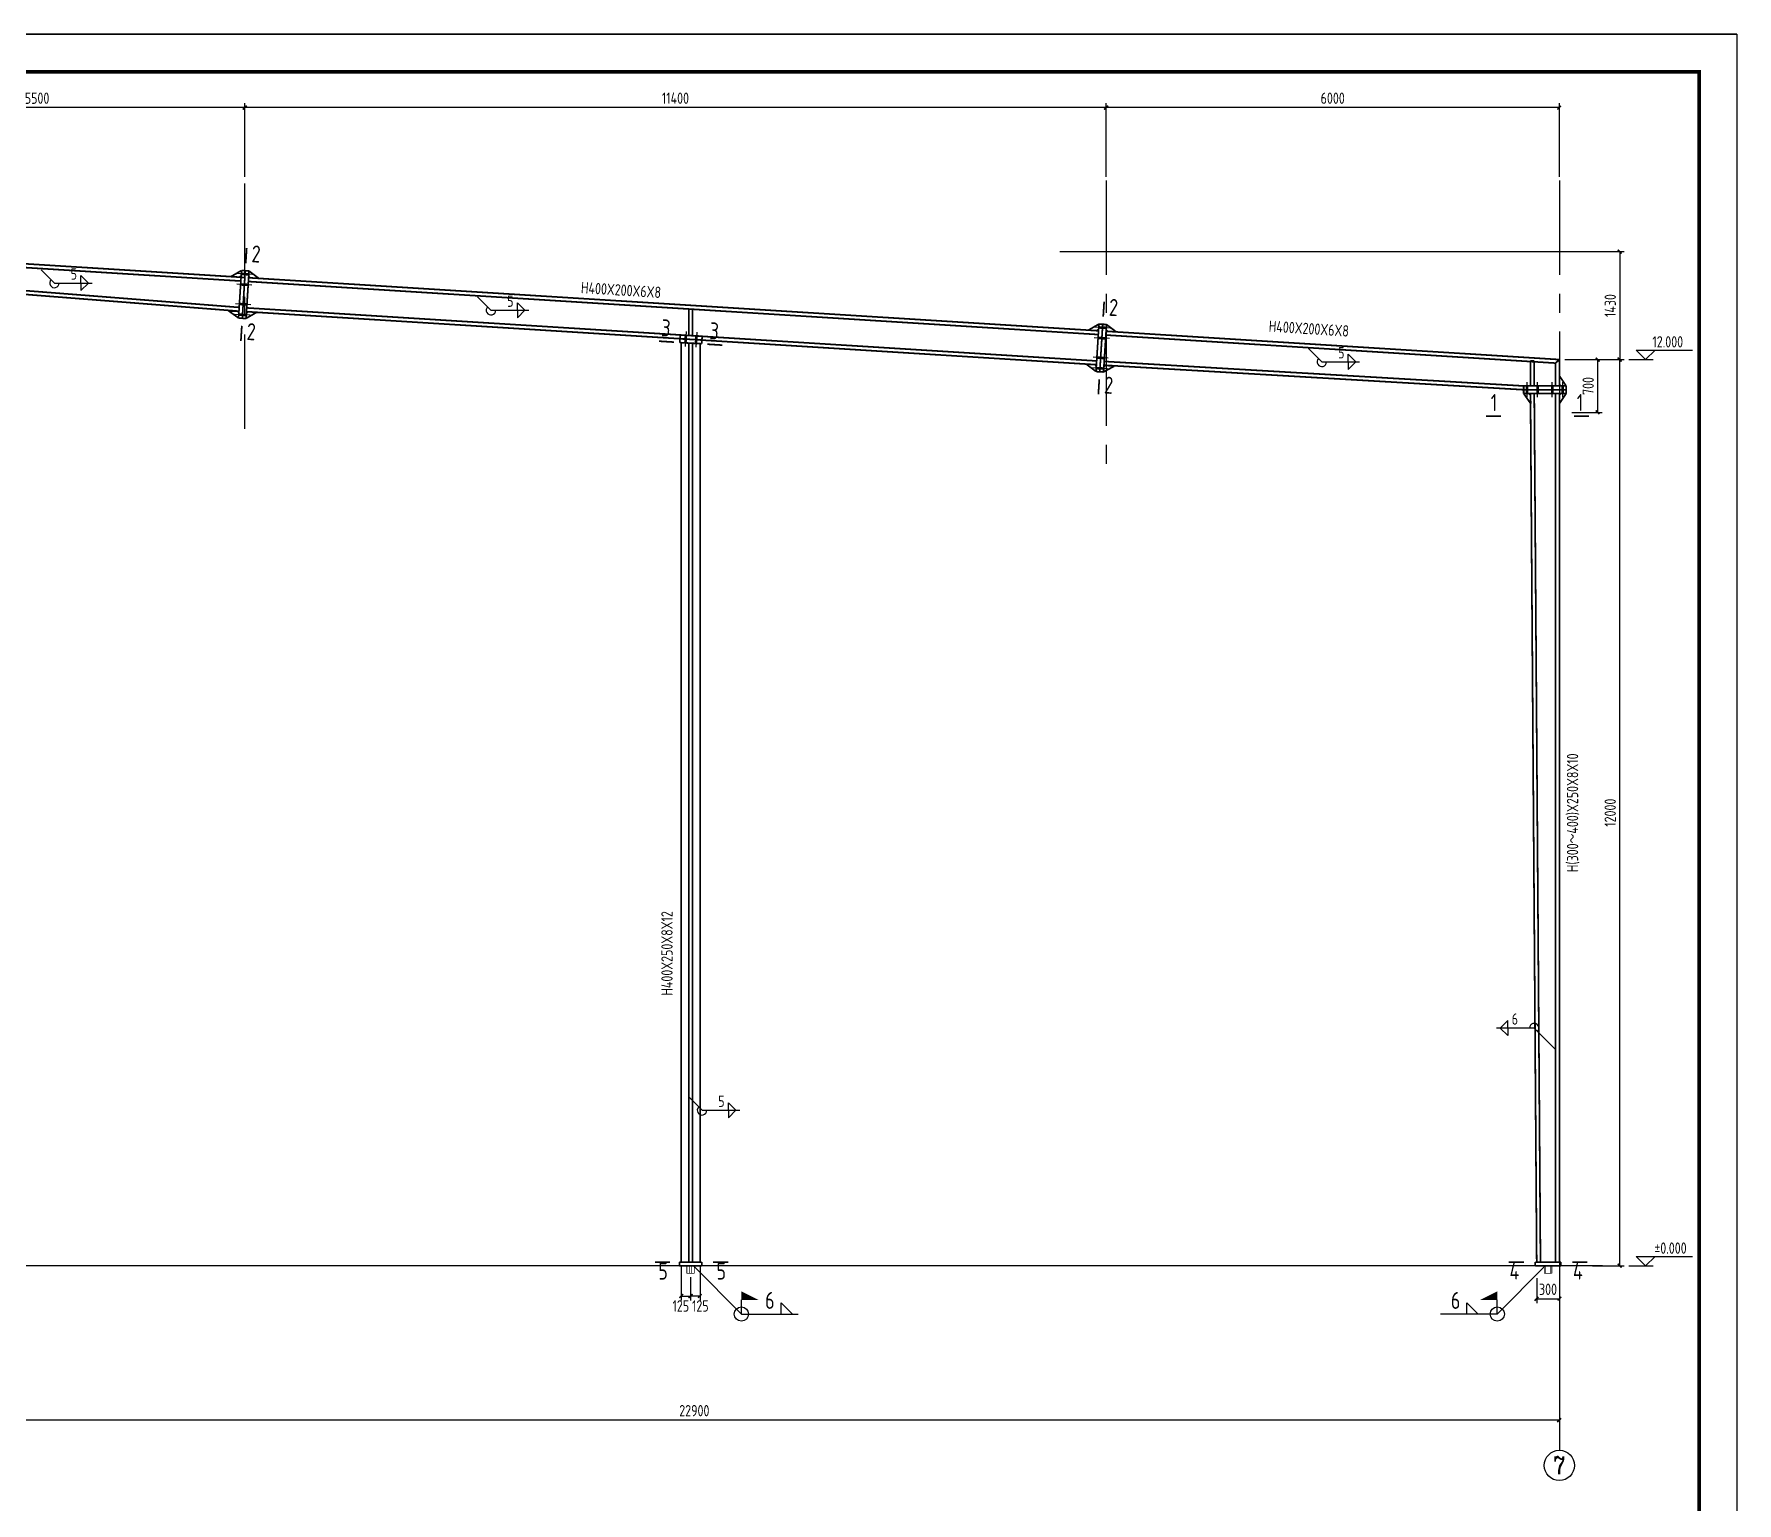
# Model space of a CAD drawing. Header units: millimetres. Extents: x 865490 to 879904, y 39442 to 44891.
# Drawn here: x 879433.8 to 879884.6, y 39655 to 40044 of the extents above; entities that cross this region are included whole.
import ezdxf
from ezdxf.enums import TextEntityAlignment as Align

# ---------------------------------------------------------------- set-up
doc = ezdxf.new("R2010")
doc.units = ezdxf.units.MM
doc.header["$LTSCALE"] = 1000
doc.header["$MEASUREMENT"] = 0
for name, pattern in [('CENTER', [2, 1.25, -0.25, 0.25, -0.25]), ('DASH', [0.35, 0.25, -0.1]), ('DOTE', [2.42, 2, -0.2, 0.02, -0.2]), ('线型4', [5, 1.5, -1, 1.5, -1])]:
    doc.linetypes.add(name, pattern=pattern)
for name, color, linetype in [('10', 7, 'Continuous'), ('114', 2, 'Continuous'), ('116', 1, 'Continuous'), ('14', 2, 'Continuous'), ('1530', 253, 'Continuous'), ('1534', 7, 'Continuous'), ('AXIS', 3, 'Continuous'), ('AXIS_TEXT', 7, 'Continuous'), ('DIM', 7, 'Continuous'), ('DOTE', 1, 'DOTE'), ('M_Prof', 2, 'Continuous'), ('柱子', 8, 'Continuous'), ('标准截面(白色)', 7, 'Continuous'), ('焊缝标注', 3, 'Continuous')]:
    doc.layers.add(name, color=color, linetype=linetype)
doc.layers.add('门窗', color=3, linetype='线型4', lineweight=18)
doc.styles.add('_TCH_AXIS', font='COMPLEX', dxfattribs={"bigfont": 'GBCBIG'})
doc.styles.add('COMPLEX', font='COMPLEX')
doc.styles.add('GBHZ', font='gbenor.shx', dxfattribs={"width": 0.9, "bigfont": 'gbcbig.shx'})
doc.dimstyles.new('Y50', dxfattribs={"dimscale": 0, "dimtxt": 3, "dimasz": 0.01, "dimexe": 1.2, "dimexo": 1, "dimgap": 1, "dimtad": 1, "dimdec": 0, "dimlfac": 50, "dimzin": 0, "dimdsep": 46, "dimtxsty": 'GBHZ', "dimblk1": 'DX', "dimblk2": 'DX', "dimsah": 1, "dimcen": 0.09, "dimdle": 1, "dimadec": 0, "dimazin": 0, "dimtfac": 1, "dimtdec": 0, "dimtix": 1, "dimtmove": 2, "dimatfit": 3, "dimldrblk": 'DX', "dimfxl": 0, "dimtolj": 1, "dimtzin": 0, "dimarcsym": 0})

# ---------------------------------------------------------------- blocks, each defined once
blk = doc.blocks.new('DX')
at = {"color": 0, "linetype": 'ByBlock', "const_width": 40}
blk.add_lwpolyline([(-54, -51), (46, 49)], dxfattribs=at)
blk = doc.blocks.new('*D732')
at = {"color": 0, "lineweight": -2, "transparency": 16777216}
for p, q in [((879831.59, 39714.49), (879831.59, 39707.83)), ((879837.59, 39714.49), (879837.59, 39707.83)), ((879831.58, 39709.03), (879831.57, 39709.03)), ((879831.59, 39709.03), (879837.59, 39709.03)), ((879837.6, 39709.03), (879837.61, 39709.03))]:
    blk.add_line(p, q, dxfattribs=at)
at = {"layer": 'Defpoints', "color": 0, "transparency": 16777216}
for p in [(879831.59, 39715.49), (879837.59, 39715.49), (879837.59, 39709.03)]:
    blk.add_point(p, dxfattribs=at)
at = {"color": 0, "lineweight": -2, "transparency": 16777216, "xscale": 0.01, "yscale": 0.01, "zscale": 0.01}
blk.add_blockref('DX', (879831.59, 39709.03), dxfattribs=at)
at = {"color": 0, "lineweight": -2, "transparency": 16777216, "xscale": 0.01, "yscale": 0.01, "zscale": 0.01, "rotation": 180}
blk.add_blockref('DX', (879837.59, 39709.03), dxfattribs=at)
at = {"color": 0, "transparency": 16777216, "insert": (879834.59, 39711.53), "char_height": 3, "attachment_point": 5, "style": 'GBHZ'}
blk.add_mtext('\\A1;300', dxfattribs=at)
blk = doc.blocks.new('*D722')
at = {"layer": 'Defpoints', "color": 0, "transparency": 16777216}
for p in [(879841.69, 39957.75), (879853.56, 39957.75), (879845.4, 39717.75)]:
    blk.add_point(p, dxfattribs=at)
at = {"layer": 'dim', "color": 0, "lineweight": -2, "transparency": 16777216}
for p, q in [((879842.69, 39957.75), (879854.76, 39957.75)), ((879853.56, 39717.76), (879853.56, 39957.74)), ((879846.4, 39717.75), (879854.76, 39717.75))]:
    blk.add_line(p, q, dxfattribs=at)
at = {"layer": 'dim', "color": 0, "lineweight": -2, "transparency": 16777216, "xscale": 0.01, "yscale": 0.01, "zscale": 0.01}
for p, rotation in [((879853.56, 39957.75), 90), ((879853.56, 39717.75), 270)]:
    blk.add_blockref('DX', p, dxfattribs=dict(at, rotation=rotation))
at = {"layer": 'dim', "color": 0, "transparency": 16777216, "insert": (879851.06, 39837.75), "char_height": 3, "attachment_point": 5, "rotation": 90, "style": 'GBHZ'}
blk.add_mtext('\\A1;12000', dxfattribs=at)
blk = doc.blocks.new('*D723')
at = {"layer": 'Defpoints', "color": 0, "transparency": 16777216}
for p in [(879704.31, 39986.35), (879841.69, 39957.75), (879853.56, 39957.75)]:
    blk.add_point(p, dxfattribs=at)
at = {"layer": 'dim', "color": 0, "lineweight": -2, "transparency": 16777216}
for p, q in [((879705.31, 39986.35), (879854.76, 39986.35)), ((879853.56, 39986.34), (879853.56, 39957.76)), ((879842.69, 39957.75), (879854.76, 39957.75))]:
    blk.add_line(p, q, dxfattribs=at)
at = {"layer": 'dim', "color": 0, "lineweight": -2, "transparency": 16777216, "xscale": 0.01, "yscale": 0.01, "zscale": 0.01}
for p, rotation in [((879853.56, 39986.35), 90), ((879853.56, 39957.75), 270)]:
    blk.add_blockref('DX', p, dxfattribs=dict(at, rotation=rotation))
at = {"layer": 'dim', "color": 0, "transparency": 16777216, "insert": (879851.06, 39972.05), "char_height": 3, "attachment_point": 5, "rotation": 90, "style": 'GBHZ'}
blk.add_mtext('\\A1;1430', dxfattribs=at)
blk = doc.blocks.new('*D726')
at = {"layer": 'Defpoints', "color": 0, "transparency": 16777216}
for p in [(879717.59, 40024.47), (879717.59, 40005.16), (879837.59, 40005.16)]:
    blk.add_point(p, dxfattribs=at)
at = {"layer": 'dim', "color": 0, "lineweight": -2, "transparency": 16777216}
for p, q in [((879717.59, 40006.16), (879717.59, 40025.67)), ((879837.58, 40024.47), (879717.6, 40024.47)), ((879837.59, 40006.16), (879837.59, 40025.67))]:
    blk.add_line(p, q, dxfattribs=at)
at = {"layer": 'dim', "color": 0, "lineweight": -2, "transparency": 16777216, "xscale": 0.01, "yscale": 0.01, "zscale": 0.01, "rotation": 180}
blk.add_blockref('DX', (879717.59, 40024.47), dxfattribs=at)
at = {"layer": 'dim', "color": 0, "lineweight": -2, "transparency": 16777216, "xscale": 0.01, "yscale": 0.01, "zscale": 0.01}
blk.add_blockref('DX', (879837.59, 40024.47), dxfattribs=at)
at = {"layer": 'dim', "color": 0, "transparency": 16777216, "insert": (879777.59, 40026.97), "char_height": 3, "attachment_point": 5, "style": 'GBHZ'}
blk.add_mtext('\\A1;6000', dxfattribs=at)
blk = doc.blocks.new('*D727')
at = {"layer": 'Defpoints', "color": 0, "transparency": 16777216}
for p in [(879489.59, 40024.47), (879489.59, 40005.16), (879717.59, 40005.16)]:
    blk.add_point(p, dxfattribs=at)
at = {"layer": 'dim', "color": 0, "lineweight": -2, "transparency": 16777216}
for p, q in [((879489.59, 40006.16), (879489.59, 40025.67)), ((879717.58, 40024.47), (879489.6, 40024.47)), ((879717.59, 40006.16), (879717.59, 40025.67))]:
    blk.add_line(p, q, dxfattribs=at)
at = {"layer": 'dim', "color": 0, "lineweight": -2, "transparency": 16777216, "xscale": 0.01, "yscale": 0.01, "zscale": 0.01, "rotation": 180}
blk.add_blockref('DX', (879489.59, 40024.47), dxfattribs=at)
at = {"layer": 'dim', "color": 0, "lineweight": -2, "transparency": 16777216, "xscale": 0.01, "yscale": 0.01, "zscale": 0.01}
blk.add_blockref('DX', (879717.59, 40024.47), dxfattribs=at)
at = {"layer": 'dim', "color": 0, "transparency": 16777216, "insert": (879603.59, 40026.97), "char_height": 3, "attachment_point": 5, "style": 'GBHZ'}
blk.add_mtext('\\A1;11400', dxfattribs=at)
blk = doc.blocks.new('*D728')
at = {"layer": 'Defpoints', "color": 0, "transparency": 16777216}
for p in [(879379.59, 40024.47), (879379.59, 40005.16), (879489.59, 40005.16)]:
    blk.add_point(p, dxfattribs=at)
at = {"layer": 'dim', "color": 0, "lineweight": -2, "transparency": 16777216}
for p, q in [((879379.59, 40006.16), (879379.59, 40025.67)), ((879489.58, 40024.47), (879379.6, 40024.47)), ((879489.59, 40006.16), (879489.59, 40025.67))]:
    blk.add_line(p, q, dxfattribs=at)
at = {"layer": 'dim', "color": 0, "lineweight": -2, "transparency": 16777216, "xscale": 0.01, "yscale": 0.01, "zscale": 0.01, "rotation": 180}
blk.add_blockref('DX', (879379.59, 40024.47), dxfattribs=at)
at = {"layer": 'dim', "color": 0, "lineweight": -2, "transparency": 16777216, "xscale": 0.01, "yscale": 0.01, "zscale": 0.01}
blk.add_blockref('DX', (879489.59, 40024.47), dxfattribs=at)
at = {"layer": 'dim', "color": 0, "transparency": 16777216, "insert": (879434.59, 40026.97), "char_height": 3, "attachment_point": 5, "style": 'GBHZ'}
blk.add_mtext('\\A1;5500', dxfattribs=at)
blk = doc.blocks.new('*D730')
at = {"layer": 'Defpoints', "color": 0, "transparency": 16777216}
for p in [(879838.08, 39957.75), (879839.91, 39943.76), (879847.72, 39943.76)]:
    blk.add_point(p, dxfattribs=at)
at = {"layer": 'dim', "color": 0, "lineweight": -2, "transparency": 16777216}
for p, q in [((879839.08, 39957.75), (879848.92, 39957.75)), ((879847.72, 39957.74), (879847.72, 39943.77)), ((879840.91, 39943.76), (879848.92, 39943.76))]:
    blk.add_line(p, q, dxfattribs=at)
at = {"layer": 'dim', "color": 0, "lineweight": -2, "transparency": 16777216, "xscale": 0.01, "yscale": 0.01, "zscale": 0.01}
for p, rotation in [((879847.72, 39957.75), 90), ((879847.72, 39943.76), 270)]:
    blk.add_blockref('DX', p, dxfattribs=dict(at, rotation=rotation))
at = {"layer": 'dim', "color": 0, "transparency": 16777216, "insert": (879845.22, 39950.75), "char_height": 3, "attachment_point": 5, "rotation": 90, "style": 'GBHZ'}
blk.add_mtext('\\A1;700', dxfattribs=at)
blk = doc.blocks.new('*D731')
at = {"layer": 'Defpoints', "color": 0, "transparency": 16777216}
for p in [(879379.59, 39700.89), (879837.59, 39700.89), (879379.59, 39676.89)]:
    blk.add_point(p, dxfattribs=at)
at = {"layer": 'dim', "color": 0, "lineweight": -2, "transparency": 16777216}
for p, q in [((879379.59, 39699.89), (879379.59, 39675.69)), ((879837.59, 39699.89), (879837.59, 39675.69)), ((879837.58, 39676.89), (879379.6, 39676.89))]:
    blk.add_line(p, q, dxfattribs=at)
at = {"layer": 'dim', "color": 0, "lineweight": -2, "transparency": 16777216, "xscale": 0.01, "yscale": 0.01, "zscale": 0.01, "rotation": 180}
blk.add_blockref('DX', (879379.59, 39676.89), dxfattribs=at)
at = {"layer": 'dim', "color": 0, "lineweight": -2, "transparency": 16777216, "xscale": 0.01, "yscale": 0.01, "zscale": 0.01}
blk.add_blockref('DX', (879837.59, 39676.89), dxfattribs=at)
at = {"layer": 'dim', "color": 0, "transparency": 16777216, "insert": (879608.59, 39679.39), "char_height": 3, "attachment_point": 5, "style": 'GBHZ'}
blk.add_mtext('\\A1;22900', dxfattribs=at)
blk = doc.blocks.new('_AXISO')
blk.add_circle((0, 0), 0.5)
at = {"layer": 'AXIS_TEXT', "style": 'COMPLEX', "width": 1.041667}
blk.add_attdef('A', text='', height=0.56, dxfattribs=at).set_placement((-0.25, -0.28), (0.25, -0.28), align=Align.FIT)
blk = doc.blocks.new('*D837')
at = {"layer": 'Defpoints', "color": 0, "transparency": 16777216}
for p in [(879605.09, 39718.75), (879607.59, 39715.75), (879607.59, 39709.75)]:
    blk.add_point(p, dxfattribs=at)
at = {"layer": 'dim', "color": 0, "lineweight": -2, "transparency": 16777216}
for p, q in [((879605.09, 39717.75), (879605.09, 39708.55)), ((879607.59, 39714.75), (879607.59, 39708.55)), ((879605.1, 39709.75), (879607.58, 39709.75))]:
    blk.add_line(p, q, dxfattribs=at)
at = {"layer": 'dim', "color": 0, "lineweight": -2, "transparency": 16777216, "xscale": 0.01, "yscale": 0.01, "zscale": 0.01, "rotation": 180}
blk.add_blockref('DX', (879605.09, 39709.75), dxfattribs=at)
at = {"layer": 'dim', "color": 0, "lineweight": -2, "transparency": 16777216, "xscale": 0.01, "yscale": 0.01, "zscale": 0.01}
blk.add_blockref('DX', (879607.59, 39709.75), dxfattribs=at)
at = {"layer": 'dim', "color": 0, "transparency": 16777216, "insert": (879605.01, 39707.12), "char_height": 3, "attachment_point": 5, "style": 'GBHZ'}
blk.add_mtext('\\A1;125', dxfattribs=at)
blk = doc.blocks.new('*D838')
at = {"layer": 'Defpoints', "color": 0, "transparency": 16777216}
for p in [(879610.09, 39718.75), (879607.59, 39715.75), (879607.59, 39709.75)]:
    blk.add_point(p, dxfattribs=at)
at = {"layer": 'dim', "color": 0, "lineweight": -2, "transparency": 16777216}
for p, q in [((879610.09, 39717.75), (879610.09, 39708.55)), ((879607.59, 39714.75), (879607.59, 39708.55)), ((879610.08, 39709.75), (879607.6, 39709.75))]:
    blk.add_line(p, q, dxfattribs=at)
at = {"layer": 'dim', "color": 0, "lineweight": -2, "transparency": 16777216, "xscale": 0.01, "yscale": 0.01, "zscale": 0.01, "rotation": 180}
blk.add_blockref('DX', (879607.59, 39709.75), dxfattribs=at)
at = {"layer": 'dim', "color": 0, "lineweight": -2, "transparency": 16777216, "xscale": 0.01, "yscale": 0.01, "zscale": 0.01}
blk.add_blockref('DX', (879610.09, 39709.75), dxfattribs=at)
at = {"layer": 'dim', "color": 0, "transparency": 16777216, "insert": (879610.18, 39707.12), "char_height": 3, "attachment_point": 5, "style": 'GBHZ'}
blk.add_mtext('\\A1;125', dxfattribs=at)

msp = doc.modelspace()

# ---------------------------------------------------------------- linework, layer by layer
at = {"color": 0}
for p, q in [((879884.604, 40043.955), (878833.354, 40043.955)), ((878833.354, 40043.955), (879884.604, 40043.955)), ((879884.604, 40043.955), (879884.604, 39449.955))]:
    msp.add_line(p, q, dxfattribs=at)
at = {"color": 0, "const_width": 1}
msp.add_lwpolyline([(879874.604, 39459.955), (878858.354, 39459.955), (878858.354, 40033.955), (879874.604, 40033.955)], close=True, dxfattribs=at)
at = {"layer": '10', "const_width": 0.45}
for points in [[(879490.08, 39987.265), (879489.83, 39983.273)], [(879717.082, 39973.09), (879716.832, 39969.098)], [(879488.545, 39962.693), (879488.795, 39966.685)], [(879599.237, 39962.614), (879603.23, 39962.365)], [(879616.025, 39961.566), (879612.032, 39961.815)], [(879715.547, 39948.518), (879715.796, 39952.51)], [(879818.142, 39942.759), (879822.142, 39942.759)], [(879845.43, 39942.759), (879841.43, 39942.759)], [(879598.134, 39718.749), (879602.134, 39718.749)], [(879617.554, 39718.749), (879613.554, 39718.749)], [(879824.194, 39718.749), (879828.194, 39718.749)], [(879844.994, 39718.749), (879840.994, 39718.749)]]:
    msp.add_lwpolyline(points, dxfattribs=at)
at = {"layer": '114'}
for p, q in [((879491.646, 39980.254), (879487.654, 39980.503)), ((879491.471, 39977.459), (879487.479, 39977.709)), ((879490.973, 39969.475), (879486.98, 39969.724)), ((879491.147, 39972.27), (879487.155, 39972.519)), ((879606.418, 39965.172), (879606.169, 39961.179)), ((879609.218, 39964.997), (879608.968, 39961.005)), ((879718.648, 39966.079), (879714.655, 39966.328)), ((879718.473, 39963.284), (879714.481, 39963.533)), ((879718.149, 39958.095), (879714.157, 39958.344)), ((879717.975, 39955.3), (879713.982, 39955.549)), ((879829.042, 39947.759), (879829.042, 39951.759)), ((879831.843, 39947.759), (879831.843, 39951.759)), ((879835.694, 39947.759), (879835.694, 39951.759)), ((879838.494, 39947.759), (879838.494, 39951.759))]:
    msp.add_line(p, q, dxfattribs=at)
at = {"layer": '114', "color": 1, "const_width": 0.7}
for points in [[(879490.648, 39980.316), (879488.652, 39980.441)], [(879490.473, 39977.522), (879488.477, 39977.646)], [(879489.975, 39969.537), (879487.978, 39969.662)], [(879490.149, 39972.332), (879488.153, 39972.457)], [(879717.65, 39966.141), (879715.654, 39966.266)], [(879606.356, 39964.174), (879606.231, 39962.177)], [(879609.155, 39963.999), (879609.031, 39962.003)], [(879717.475, 39963.347), (879715.479, 39963.471)], [(879716.977, 39955.362), (879714.98, 39955.487)], [(879717.151, 39958.158), (879715.155, 39958.282)], [(879829.042, 39948.759), (879829.042, 39950.759)], [(879831.843, 39948.759), (879831.843, 39950.759)], [(879835.694, 39948.759), (879835.694, 39950.759)], [(879838.494, 39948.759), (879838.494, 39950.759)]]:
    msp.add_lwpolyline(points, dxfattribs=at)
at = {"layer": '116', "const_width": 0.2}
for points in [[(879606.594, 39717.749), (879606.594, 39715.749)], [(879607.336, 39717.749), (879607.336, 39715.749)], [(879607.851, 39717.749), (879607.851, 39715.749)], [(879608.594, 39717.749), (879608.594, 39715.749)], [(879833.594, 39717.749), (879833.594, 39715.749)], [(879833.894, 39717.749), (879833.894, 39715.749)], [(879835.294, 39717.749), (879835.294, 39715.749)], [(879835.594, 39717.749), (879835.594, 39715.749)], [(879606.594, 39715.749), (879608.594, 39715.749)], [(879835.594, 39715.749), (879833.594, 39715.749)]]:
    msp.add_lwpolyline(points, dxfattribs=at)
at = {"layer": '14', "const_width": 0.45}
for points in [[(879488.708, 39981.339), (879485.901, 39979.711)], [(879485.901, 39979.711), (879488.196, 39979.568)], [(879488.708, 39981.339), (879487.921, 39968.744)], [(879488.196, 39979.568), (879488.62, 39979.942)], [(879488.62, 39979.942), (879488.708, 39981.339)], [(879489.706, 39981.277), (879488.708, 39981.339)], [(879489.706, 39981.277), (879488.919, 39968.681)], [(879488.919, 39968.681), (879489.706, 39981.277)], [(879490.704, 39981.215), (879489.706, 39981.277)], [(879489.917, 39968.619), (879490.704, 39981.215)], [(879490.704, 39981.215), (879490.617, 39979.817)], [(879490.617, 39979.817), (879490.991, 39979.393)], [(879493.286, 39979.25), (879490.704, 39981.215)], [(879490.991, 39979.393), (879493.286, 39979.25)], [(879485.335, 39970.616), (879487.922, 39968.764)], [(879487.635, 39970.569), (879485.335, 39970.616)], [(879488.01, 39970.161), (879487.635, 39970.569)], [(879487.922, 39968.764), (879488.01, 39970.161)], [(879489.918, 39968.639), (879492.725, 39970.267)], [(879490.006, 39970.036), (879489.918, 39968.639)], [(879490.43, 39970.411), (879490.006, 39970.036)], [(879492.725, 39970.267), (879490.43, 39970.411)], [(879607.094, 39971.141), (879607.094, 39964.149)], [(879608.094, 39964.049), (879608.094, 39971.079)], [(879487.921, 39968.744), (879488.919, 39968.681)], [(879488.919, 39968.681), (879489.917, 39968.619)], [(879715.71, 39967.164), (879712.903, 39965.536)], [(879712.903, 39965.536), (879715.198, 39965.392)], [(879715.71, 39967.164), (879714.923, 39954.568)], [(879715.198, 39965.392), (879715.622, 39965.767)], [(879715.622, 39965.767), (879715.71, 39967.164)], [(879716.708, 39967.102), (879715.71, 39967.164)], [(879716.708, 39967.102), (879715.921, 39954.506)], [(879715.921, 39954.506), (879716.708, 39967.102)], [(879717.706, 39967.039), (879716.708, 39967.102)], [(879716.919, 39954.444), (879717.706, 39967.039)], [(879717.706, 39967.039), (879717.619, 39965.642)], [(879717.619, 39965.642), (879717.993, 39965.218)], [(879720.288, 39965.075), (879717.706, 39967.039)], [(879717.993, 39965.218), (879720.288, 39965.075)], [(879604.788, 39963.238), (879604.726, 39962.24)], [(879604.726, 39962.24), (879610.536, 39961.94)], [(879604.85, 39964.236), (879604.788, 39963.238)], [(879604.788, 39963.238), (879610.599, 39962.938)], [(879610.599, 39962.938), (879604.788, 39963.238)], [(879610.661, 39963.936), (879604.85, 39964.236)], [(879607.055, 39964.13), (879608.058, 39964.067)], [(879610.536, 39961.94), (879610.599, 39962.938)], [(879610.599, 39962.938), (879610.661, 39963.936)], [(879712.342, 39956.553), (879714.924, 39954.588)], [(879714.637, 39956.41), (879712.342, 39956.553)], [(879715.012, 39955.986), (879714.637, 39956.41)], [(879714.924, 39954.588), (879715.012, 39955.986)], [(879716.92, 39954.464), (879719.718, 39955.977)], [(879717.008, 39955.861), (879716.92, 39954.464)], [(879717.43, 39956.218), (879717.008, 39955.861)], [(879719.718, 39955.977), (879717.43, 39956.218)], [(879830.929, 39957.368), (879829.933, 39957.43)], [(879829.933, 39957.43), (879829.942, 39950.759)], [(879830.943, 39950.759), (879830.929, 39957.368)], [(879837.594, 39957.749), (879836.594, 39956.81)], [(879836.594, 39956.81), (879836.594, 39950.759)], [(879837.594, 39950.759), (879837.594, 39957.749)], [(879714.923, 39954.568), (879715.921, 39954.506)], [(879715.921, 39954.506), (879716.919, 39954.444)], [(879839.394, 39950.759), (879837.594, 39953.459)], [(879837.594, 39953.459), (879837.594, 39951.159)], [(879837.594, 39951.159), (879837.994, 39950.759)], [(879839.43, 39950.759), (879828.142, 39950.759)], [(879828.142, 39950.759), (879828.142, 39949.759)], [(879839.43, 39949.759), (879828.142, 39949.759)], [(879828.142, 39949.759), (879828.142, 39948.759)], [(879828.142, 39949.759), (879839.43, 39949.759)], [(879828.142, 39948.759), (879839.43, 39948.759)], [(879828.142, 39948.759), (879830.01, 39946.06)], [(879829.542, 39948.759), (879828.142, 39948.759)], [(879829.952, 39948.359), (879829.542, 39948.759)], [(879829.942, 39950.759), (879830.943, 39950.759)], [(879830.01, 39946.06), (879829.952, 39948.359)], [(879836.594, 39950.759), (879837.594, 39950.759)], [(879837.594, 39946.059), (879839.394, 39948.759)], [(879837.994, 39948.759), (879837.594, 39948.359)], [(879837.594, 39948.359), (879837.594, 39946.059)], [(879837.994, 39950.759), (879839.394, 39950.759)], [(879839.394, 39948.759), (879837.994, 39948.759)], [(879839.43, 39949.759), (879839.43, 39950.759)], [(879839.43, 39948.759), (879839.43, 39949.759)], [(879604.634, 39717.749), (879604.634, 39718.749)], [(879604.634, 39718.749), (879610.554, 39718.749)], [(879610.554, 39717.749), (879604.634, 39717.749)], [(879610.554, 39718.749), (879610.554, 39717.749)], [(879837.994, 39718.749), (879831.194, 39718.749)], [(879831.194, 39718.749), (879831.194, 39717.749)], [(879831.194, 39717.749), (879837.994, 39717.749)], [(879837.994, 39717.749), (879837.994, 39718.749)]]:
    msp.add_lwpolyline(points, dxfattribs=at)
at = {"layer": '1530'}
for p, q in [((879855.962, 39957.749), (879862.434, 39957.749)), ((879855.962, 39717.749), (879862.434, 39717.749))]:
    msp.add_line(p, q, dxfattribs=at)
at = {"layer": '1534'}
for points in [[(879862.934, 39960.249), (879860.434, 39957.749), (879857.934, 39960.249), (879872.867, 39960.249)], [(879862.934, 39720.249), (879860.434, 39717.749), (879857.934, 39720.249), (879872.867, 39720.249)]]:
    msp.add_lwpolyline(points, dxfattribs=at)
at = {"layer": 'AXIS', "color": 0}
msp.add_line((879837.594, 39700.89), (879837.594, 39668.89), dxfattribs=at)
at = {"layer": 'DOTE', "linetype": 'CENTER', "ltscale": 0.02}
for p, q in [((879489.594, 39939.37), (879489.594, 40005.161)), ((879717.594, 40005.161), (879717.594, 39927.816)), ((879837.594, 40005.161), (879837.594, 39700.89))]:
    msp.add_line(p, q, dxfattribs=at)
at = {"layer": 'M_Prof'}
msp.add_line((879849.031, 39717.749), (878886.375, 39717.749), dxfattribs=at)
at = {"layer": '柱子', "const_width": 0.45}
for points in [[(879489.594, 39979.48), (879376.594, 39986.537)], [(879488.533, 39978.545), (879377.594, 39985.472)], [(879488.097, 39971.559), (879386.385, 39979.541)], [(879488.035, 39970.56), (879386.385, 39978.541)], [(879715.535, 39964.369), (879490.529, 39978.42)], [(879715.597, 39965.368), (879490.592, 39979.418)], [(879715.037, 39956.385), (879490.031, 39970.436)], [(879715.099, 39957.383), (879490.093, 39971.434)], [(879837.594, 39957.749), (879717.594, 39965.243)], [(879605.094, 39718.749), (879605.094, 39962.289)], [(879607.13, 39962.121), (879605.125, 39962.215)], [(879610.137, 39961.965), (879608.133, 39962.059)], [(879610.094, 39718.749), (879610.094, 39961.889)], [(879836.594, 39956.81), (879717.531, 39964.245)], [(879828.142, 39949.753), (879717.033, 39956.26)], [(879828.142, 39950.759), (879717.095, 39957.259)], [(879831.594, 39718.749), (879829.942, 39948.759)], [(879830.943, 39948.759), (879829.942, 39948.759)], [(879832.594, 39718.749), (879830.943, 39948.759)], [(879836.594, 39718.749), (879836.594, 39948.759)], [(879837.594, 39948.759), (879836.594, 39948.759)], [(879837.594, 39718.749), (879837.594, 39948.759)]]:
    msp.add_lwpolyline(points, dxfattribs=at)
at = {"layer": '焊缝标注'}
for p, q in [((879435.664, 39981.555), (879439.189, 39978.01)), ((879446.189, 39980.01), (879448.189, 39978.01)), ((879446.189, 39978.01), (879446.189, 39980.01)), ((879439.189, 39978.01), (879449.189, 39978.01)), ((879446.189, 39976.01), (879448.189, 39978.01)), ((879446.189, 39978.01), (879446.189, 39976.01)), ((879551.213, 39974.359), (879554.739, 39970.813)), ((879554.739, 39970.813), (879564.739, 39970.813)), ((879561.739, 39972.813), (879563.739, 39970.813)), ((879561.739, 39970.813), (879561.739, 39972.813)), ((879561.739, 39968.813), (879563.739, 39970.813)), ((879561.739, 39970.813), (879561.739, 39968.813)), ((879771.193, 39960.69), (879774.718, 39957.145)), ((879774.718, 39957.145), (879784.718, 39957.145)), ((879781.718, 39959.145), (879783.718, 39957.145)), ((879781.718, 39957.145), (879781.718, 39959.145)), ((879781.718, 39955.145), (879783.718, 39957.145)), ((879781.718, 39957.145), (879781.718, 39955.145)), ((879830.934, 39780.711), (879820.934, 39780.711)), ((879823.934, 39782.711), (879821.934, 39780.711)), ((879823.934, 39778.711), (879821.934, 39780.711)), ((879823.934, 39780.711), (879823.934, 39782.711)), ((879823.934, 39780.711), (879823.934, 39778.711)), ((879836.594, 39775.057), (879830.934, 39780.711)), ((879607.094, 39762.478), (879610.619, 39758.933)), ((879610.619, 39758.933), (879620.619, 39758.933)), ((879617.619, 39760.933), (879619.619, 39758.933)), ((879617.619, 39758.933), (879617.619, 39760.933)), ((879617.619, 39756.933), (879619.619, 39758.933)), ((879617.619, 39758.933), (879617.619, 39756.933)), ((879608.344, 39717.749), (879621.036, 39704.986)), ((879833.844, 39717.749), (879821.151, 39704.986)), ((879621.036, 39704.986), (879621.036, 39708.736)), ((879631.536, 39707.986), (879634.536, 39704.986)), ((879631.536, 39704.986), (879631.536, 39707.986)), ((879813.088, 39707.986), (879816.088, 39704.986)), ((879813.088, 39704.986), (879813.088, 39707.986)), ((879821.151, 39704.986), (879821.151, 39708.736)), ((879621.036, 39704.986), (879636.036, 39704.986)), ((879821.151, 39704.986), (879806.151, 39704.986))]:
    msp.add_line(p, q, dxfattribs=at)
for centre in [(879621.036, 39704.986), (879821.151, 39704.986)]:
    msp.add_circle(centre, 1.875, dxfattribs=at)
for centre, start, end in [((879439.189, 39978.01), 134.84025, 0), ((879554.739, 39970.813), 134.84025, 0), ((879774.718, 39957.145), 134.84025, 0), ((879830.934, 39780.711), 315.02281, 180), ((879610.619, 39758.933), 134.84031, 0)]:
    msp.add_arc(centre, 1.25, start, end, dxfattribs=at)
for points in [[(879435.664, 39981.555), (879436.263, 39980.74), (879436.475, 39980.952)], [(879551.213, 39974.359), (879551.812, 39973.544), (879552.024, 39973.755)], [(879771.193, 39960.69), (879771.791, 39959.876), (879772.004, 39960.087)], [(879836.594, 39775.057), (879835.78, 39775.657), (879835.992, 39775.87)], [(879607.094, 39762.478), (879607.692, 39761.663), (879607.905, 39761.875)], [(879621.036, 39708.736), (879625.536, 39708.736), (879621.036, 39710.986)], [(879821.151, 39708.736), (879816.651, 39708.736), (879821.151, 39710.986)]]:
    msp.add_solid(points, dxfattribs=at)
at = {"layer": '门窗', "linetype": 'DASH', "ltscale": 0.01, "const_width": 0.45}
for points in [[(879607.094, 39718.749), (879607.094, 39962.139)], [(879608.094, 39718.749), (879608.094, 39962.039)]]:
    msp.add_lwpolyline(points, dxfattribs=at)

# ---------------------------------------------------------------- block references
at = {"layer": 'AXIS', "color": 0}
ref = msp.add_blockref('_AXISO', (879837.594, 39664.89), dxfattribs=dict(at, xscale=8, yscale=8, zscale=8))
ref.add_attrib('A', '7', dxfattribs={"layer": 'AXIS_TEXT', "color": 0, "height": 4.659, "style": '_TCH_AXIS'}).set_placement((879836.04, 39662.561), (879839.147, 39662.561), align=Align.FIT)

# ---------------------------------------------------------------- texts
at = {"layer": '10', "style": 'GBHZ', "width": 0.9}
for s, rotation, p in [('2', 356.42661, (879491.261, 39983.539)), ('2', 356.42667, (879718.263, 39969.364)), ('2', 356.42661, (879489.975, 39962.959)), ('3', 356.42637, (879599.732, 39963.941)), ('3', 356.42642, (879612.527, 39963.142)), ('2', 356.42655, (879716.977, 39948.784))]:
    msp.add_text(s, height=4.5, rotation=rotation, dxfattribs=at).set_placement(p)
for s, p in [('1', (879819.422, 39944.114)), ('1', (879842.207, 39944.114)), ('5', (879599.054, 39714.104)), ('5', (879614.474, 39714.104)), ('4', (879824.394, 39714.104)), ('4', (879841.194, 39714.104))]:
    msp.add_text(s, height=4.5, dxfattribs=at).set_placement(p)
at = {"layer": '1534', "style": 'GBHZ', "width": 0.9}
for s, p in [('12.000', (879862.229, 39960.949)), ('%%P0.000', (879862.747, 39720.949))]:
    msp.add_text(s, height=3, dxfattribs=at).set_placement(p)
at = {"layer": '标准截面(白色)', "style": 'GBHZ', "width": 0.9}
for s, rotation, p in [('H400X200X6X8', 356.42497, (879578.505, 39975.331)), ('H400X200X6X8', 356.42497, (879760.597, 39965.108)), ('H(300～400)X250X8X10', 90, (879842.584, 39822.011)), ('H400X250X8X12', 90, (879602.846, 39789.291))]:
    msp.add_text(s, height=3, rotation=rotation, dxfattribs=at).set_placement(p)
at = {"layer": '焊缝标注', "style": 'GBHZ', "width": 0.9}
for s, height, p in [('5', 3, (879443.489, 39978.91)), ('5', 3, (879559.039, 39971.713)), ('5', 3, (879779.018, 39958.045)), ('6', 3, (879824.979, 39781.611)), ('5', 3, (879614.919, 39759.833)), ('6', 4.5, (879627.336, 39706.336)), ('6', 4.5, (879808.888, 39706.336))]:
    msp.add_text(s, height=height, dxfattribs=at).set_placement(p)

# ---------------------------------------------------------------- dimensions: what is measured, and where the dimension line sits
dim = msp.add_linear_dim(base=(879837.594, 39709.029), p1=(879831.594, 39715.487), p2=(879837.594, 39715.487), angle=180, dimstyle='Y50', override={"dimscale": 1})
dim.commit()
dim.dimension.update_dxf_attribs({"geometry": '*D732', "text_midpoint": (879834.594, 39711.529)})
at = {"layer": 'dim'}
for base, p1, p2, angle, picture, middle in [((879379.594, 40024.473), (879489.594, 40005.161), (879379.594, 40005.161), 180, '*D728', (879434.594, 40026.973)), ((879489.594, 40024.473), (879717.594, 40005.161), (879489.594, 40005.161), 180, '*D727', (879603.594, 40026.973)), ((879717.594, 40024.473), (879837.594, 40005.161), (879717.594, 40005.161), 180, '*D726', (879777.594, 40026.973)), ((879853.562, 39957.749), (879704.306, 39986.349), (879841.689, 39957.749), 90, '*D723', (879851.062, 39972.049)), ((879847.7181, 39943.7588), (879838.0756, 39957.7493), (879839.9123, 39943.7588), 90, '*D730', (879845.2181, 39950.7541)), ((879853.562, 39957.749), (879845.402, 39717.749), (879841.689, 39957.749), 270, '*D722', (879851.062, 39837.749)), ((879379.594, 39676.89), (879837.594, 39700.89), (879379.594, 39700.89), 180, '*D731', (879608.594, 39679.39))]:
    dim = msp.add_linear_dim(base=base, p1=p1, p2=p2, angle=angle, dimstyle='Y50', override={"dimscale": 1}, dxfattribs=at)
    dim.commit()
    dim.dimension.update_dxf_attribs({"geometry": picture, "text_midpoint": middle})
dim = msp.add_linear_dim(base=(879607.594, 39709.748), p1=(879605.094, 39718.749), p2=(879607.594, 39715.749), dimstyle='Y50', override={"dimscale": 1}, dxfattribs=at)
dim.commit()
dim.dimension.update_dxf_attribs({"geometry": '*D837', "text_midpoint": (879605.005, 39707.125), "dimtype": 160})
dim = msp.add_linear_dim(base=(879607.594, 39709.748), p1=(879610.094, 39718.749), p2=(879607.594, 39715.749), angle=180, dimstyle='Y50', override={"dimscale": 1}, dxfattribs=at)
dim.commit()
dim.dimension.update_dxf_attribs({"geometry": '*D838', "text_midpoint": (879610.182, 39707.125), "dimtype": 160})

doc.saveas('drawing.dxf')
